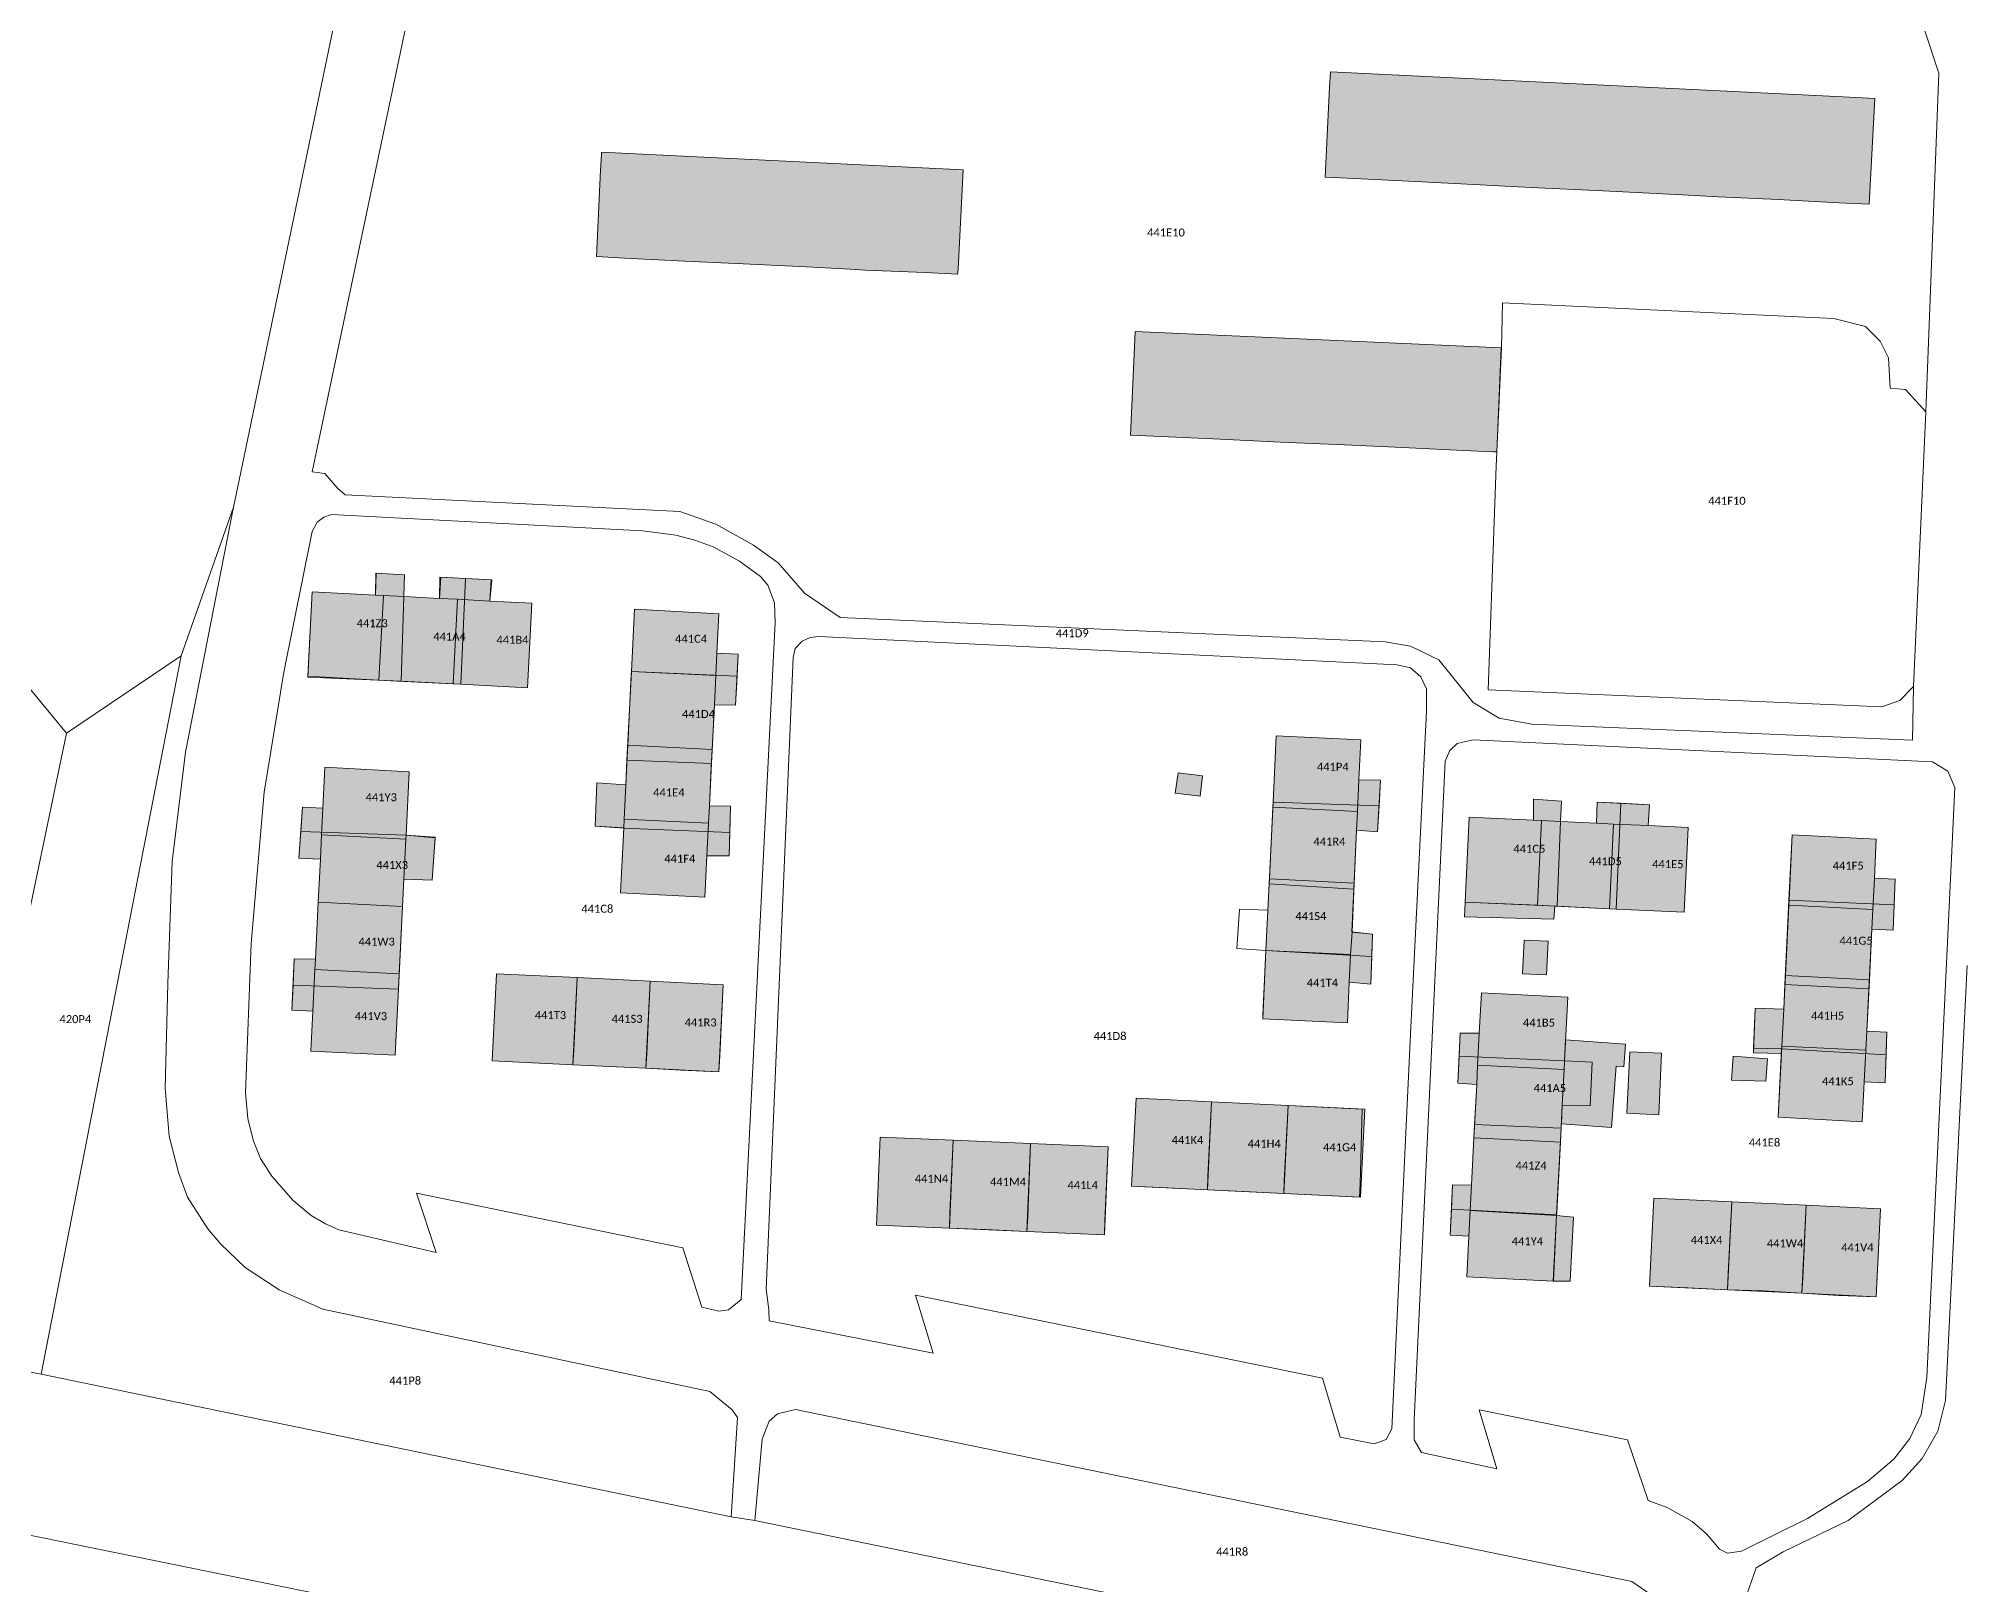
# Model space of a CAD drawing. Header units: metres. Extents: x 113120 to 240396, y 120329 to 242116.
# Drawn here: x 117462.7 to 117655, y 121543.4 to 121698.1 of the extents above; entities that cross this region are included whole.
import ezdxf

# ---------------------------------------------------------------- set-up
doc = ezdxf.new("R2010")
doc.units = ezdxf.units.M
doc.header["$LTSCALE"] = 3
for name, color, linetype, lineweight in [('Bpn_CaPa', 78, 'Continuous', 0), ('Bpn_ReBu', 4, 'Continuous', 0), ('Bpt_CaNu', 7, 'Continuous', 0), ('Hachure bâtiment', 11, 'Continuous', 0)]:
    doc.layers.add(name, color=color, linetype=linetype, lineweight=lineweight)
doc.styles.add('Legend', font='')
doc.styles.get('Legend').set_extended_font_data('Calibri')

msp = doc.modelspace()

# ---------------------------------------------------------------- hatches: boundary and pattern name
at = {"layer": 'Hachure bâtiment'}
h = msp.add_hatch(color=256, dxfattribs=at)
h.dxf.hatch_style = 1
h.paths.add_polyline_path([(117643.18, 121692.22), (117646.32, 121692.07), (117645.76, 121681.49), (117642.75, 121681.63), (117636.68, 121681.94), (117630.72, 121682.23), (117627.68, 121682.38), (117624.48, 121682.54), (117618.48, 121682.84), (117612.65, 121683.13), (117609.38, 121683.29), (117606.25, 121683.45), (117600.37, 121683.74), (117594.32, 121684.04), (117591.38, 121684.18), (117591.82, 121693.2), (117591.9, 121694.73)])
h = msp.add_hatch(color=256, dxfattribs=at)
h.dxf.hatch_style = 1
h.paths.add_polyline_path([(117555.17, 121684.93), (117554.68, 121675), (117554.62, 121674.49), (117551.4, 121674.64), (117545.42, 121674.89), (117543.87, 121675), (117539.53, 121675.21), (117533.2, 121675.51), (117527.37, 121675.79), (117521.33, 121676.08), (117518.52, 121676.27), (117518.93, 121684.88), (117519.01, 121686.47), (117519.02, 121686.68)])
h = msp.add_hatch(color=256, dxfattribs=at)
h.dxf.hatch_style = 1
h.paths.add_polyline_path([(117608.98, 121667.13), (117608.53, 121656.72), (117608.22, 121656.73), (117605.17, 121656.87), (117599.12, 121657.15), (117593.3, 121657.41), (117586.9, 121657.7), (117580.88, 121657.98), (117574.98, 121658.24), (117571.92, 121658.38), (117572.31, 121667.22), (117572.38, 121668.76)])
h = msp.add_hatch(color=256, dxfattribs=at)
h.dxf.hatch_style = 1
h.paths.add_polyline_path([(117499.32, 121644.42), (117499.27, 121642.24), (117497.22, 121642.35), (117496.42, 121642.39), (117496.5, 121644.58)])
h = msp.add_hatch(color=256, dxfattribs=at)
h.dxf.hatch_style = 1
h.paths.add_polyline_path([(117508.07, 121643.92), (117507.85, 121641.8), (117504.64, 121641.97), (117502.82, 121642.06), (117502.87, 121644.2)])
h = msp.add_hatch(color=256, dxfattribs=at)
h.dxf.hatch_style = 1
h.paths.add_polyline_path([(117496.42, 121642.39), (117497.22, 121642.35), (117496.77, 121633.9), (117489.67, 121634.27), (117490.1, 121642.72)])
h = msp.add_hatch(color=256, dxfattribs=at)
h.dxf.hatch_style = 1
h.paths.add_polyline_path([(117499.27, 121642.24), (117502.82, 121642.06), (117504.64, 121641.97), (117504.2, 121633.51), (117498.57, 121633.8), (117496.77, 121633.9), (117497.22, 121642.35)])
h = msp.add_hatch(color=256, dxfattribs=at)
h.dxf.hatch_style = 1
h.paths.add_polyline_path([(117507.85, 121641.8), (117512.07, 121641.58), (117511.62, 121633.12), (117504.97, 121633.47), (117504.2, 121633.51), (117504.64, 121641.97)])
h = msp.add_hatch(color=256, dxfattribs=at)
h.dxf.hatch_style = 1
h.paths.add_polyline_path([(117530.75, 121640.52), (117530.56, 121636.58), (117530.45, 121634.34), (117522.01, 121634.76), (117522.32, 121640.97)])
h = msp.add_hatch(color=256, dxfattribs=at)
h.dxf.hatch_style = 1
h.paths.add_polyline_path([(117532.68, 121636.47), (117532.42, 121631.4), (117530.31, 121631.43), (117530.45, 121634.34), (117530.56, 121636.58)])
h = msp.add_hatch(color=256, dxfattribs=at)
h.dxf.hatch_style = 1
h.paths.add_polyline_path([(117530.45, 121634.34), (117530.31, 121631.43), (117530.09, 121626.96), (117521.65, 121627.38), (117521.99, 121634.45), (117522.01, 121634.76)])
h = msp.add_hatch(color=256, dxfattribs=at)
h.dxf.hatch_style = 1
h.paths.add_polyline_path([(117530.09, 121626.96), (117530, 121625.2), (117529.81, 121621.32), (117529.73, 121619.58), (117521.28, 121620), (117521.45, 121623.43), (117521.56, 121625.6), (117521.65, 121627.38)])
h = msp.add_hatch(color=256, dxfattribs=at)
h.dxf.hatch_style = 1
h.paths.add_polyline_path([(117594.93, 121627.92), (117594.75, 121623.93), (117594.6, 121620.76), (117586.14, 121621.17), (117586.17, 121621.7), (117586.48, 121628.33)])
h = msp.add_hatch(color=256, dxfattribs=at)
h.dxf.hatch_style = 1
h.paths.add_polyline_path([(117499.8, 121624.73), (117499.49, 121618.38), (117499.47, 121618), (117491.03, 121618.43), (117491.17, 121621.1), (117491.37, 121625.17)])
h = msp.add_hatch(color=256, dxfattribs=at)
h.dxf.hatch_style = 1
h.paths.add_polyline_path([(117579.12, 121624.32), (117578.87, 121622.3), (117576.38, 121622.6), (117576.67, 121624.62)])
h = msp.add_hatch(color=256, dxfattribs=at)
h.dxf.hatch_style = 1
h.paths.add_polyline_path([(117521.45, 121623.43), (117521.28, 121620), (117521.24, 121619.12), (117518.4, 121619.27), (117518.57, 121623.62)])
h = msp.add_hatch(color=256, dxfattribs=at)
h.dxf.hatch_style = 1
h.paths.add_polyline_path([(117596.92, 121623.87), (117596.62, 121618.72), (117594.51, 121618.88), (117594.6, 121620.76), (117594.75, 121623.93)])
h = msp.add_hatch(color=256, dxfattribs=at)
h.dxf.hatch_style = 1
h.paths.add_polyline_path([(117491.17, 121621.1), (117491.03, 121618.43), (117490.91, 121616), (117488.77, 121616.08), (117489.12, 121621.2)])
h = msp.add_hatch(color=256, dxfattribs=at)
h.dxf.hatch_style = 1
h.paths.add_polyline_path([(117531.93, 121621.27), (117531.86, 121618.85), (117531.78, 121616.32), (117529.57, 121616.32), (117529.73, 121619.58), (117529.81, 121621.32)])
h = msp.add_hatch(color=256, dxfattribs=at)
h.dxf.hatch_style = 1
h.paths.add_polyline_path([(117594.6, 121620.76), (117594.51, 121618.88), (117594.26, 121613.6), (117585.8, 121614.02), (117586.14, 121621.17)])
h = msp.add_hatch(color=256, dxfattribs=at)
h.dxf.hatch_style = 1
h.paths.add_polyline_path([(117615.02, 121621.8), (117614.92, 121619.75), (117613, 121619.84), (117612.22, 121619.88), (117612.22, 121621.97)])
h = msp.add_hatch(color=256, dxfattribs=at)
h.dxf.hatch_style = 1
h.paths.add_polyline_path([(117623.8, 121621.42), (117623.67, 121619.34), (117620.22, 121619.5), (117618.5, 121619.58), (117618.57, 121621.7)])
h = msp.add_hatch(color=256, dxfattribs=at)
h.dxf.hatch_style = 1
h.paths.add_polyline_path([(117529.73, 121619.58), (117529.57, 121616.32), (117529.37, 121612.2), (117520.92, 121612.62), (117521.24, 121619.12), (117521.28, 121620)])
h = msp.add_hatch(color=256, dxfattribs=at)
h.dxf.hatch_style = 1
h.paths.add_polyline_path([(117612.22, 121619.88), (117613, 121619.84), (117612.6, 121611.37), (117605.38, 121611.7), (117605.78, 121620.18)])
h = msp.add_hatch(color=256, dxfattribs=at)
h.dxf.hatch_style = 1
h.paths.add_polyline_path([(117614.92, 121619.75), (117618.5, 121619.58), (117620.22, 121619.5), (117619.82, 121611.03), (117614.33, 121611.28), (117612.6, 121611.37), (117613, 121619.84)])
h = msp.add_hatch(color=256, dxfattribs=at)
h.dxf.hatch_style = 1
h.paths.add_polyline_path([(117623.67, 121619.34), (117627.67, 121619.15), (117627.27, 121610.68), (117620.47, 121611), (117619.82, 121611.03), (117620.22, 121619.5)])
h = msp.add_hatch(color=256, dxfattribs=at)
h.dxf.hatch_style = 1
h.paths.add_polyline_path([(117499.47, 121618), (117499.27, 121613.97), (117499.14, 121611.26), (117490.7, 121611.69), (117490.91, 121616), (117491.03, 121618.43)])
h = msp.add_hatch(color=256, dxfattribs=at)
h.dxf.hatch_style = 1
h.paths.add_polyline_path([(117502.38, 121618.13), (117502.08, 121613.87), (117499.27, 121613.97), (117499.47, 121618), (117499.49, 121618.38)])
h = msp.add_hatch(color=256, dxfattribs=at)
h.dxf.hatch_style = 1
h.paths.add_polyline_path([(117646.48, 121618), (117646.29, 121614.07), (117646.13, 121610.96), (117637.73, 121611.38), (117637.76, 121611.87), (117638.08, 121618.42)])
h = msp.add_hatch(color=256, dxfattribs=at)
h.dxf.hatch_style = 1
h.paths.add_polyline_path([(117594.26, 121613.6), (117594.06, 121608.7), (117593.92, 121606.44), (117585.46, 121606.86), (117585.75, 121612.88), (117585.8, 121614.02)])
h = msp.add_hatch(color=256, dxfattribs=at)
h.dxf.hatch_style = 1
h.paths.add_polyline_path([(117648.37, 121613.97), (117648.17, 121608.9), (117646.03, 121608.97), (117646.13, 121610.96), (117646.29, 121614.07)])
h = msp.add_hatch(color=256, dxfattribs=at)
h.dxf.hatch_style = 1
h.paths.add_polyline_path([(117499.14, 121611.26), (117498.8, 121604.52), (117490.37, 121604.95), (117490.42, 121605.97), (117490.7, 121611.69)])
h = msp.add_hatch(color=256, dxfattribs=at)
h.dxf.hatch_style = 1
h.paths.add_polyline_path([(117612.6, 121611.37), (117614.33, 121611.28), (117614.23, 121609.97), (117605.32, 121610.23), (117605.38, 121611.7)])
h = msp.add_hatch(color=256, dxfattribs=at)
h.dxf.hatch_style = 1
h.paths.add_polyline_path([(117646.13, 121610.96), (117646.03, 121608.97), (117645.79, 121603.92), (117637.39, 121604.34), (117637.73, 121611.38)])
h = msp.add_hatch(color=256, dxfattribs=at)
h.dxf.hatch_style = 1
h.paths.add_polyline_path([(117596.1, 121608.5), (117595.93, 121603.47), (117593.79, 121603.68), (117593.92, 121606.44), (117594.06, 121608.7)])
h = msp.add_hatch(color=256, dxfattribs=at)
h.dxf.hatch_style = 1
h.paths.add_polyline_path([(117613.68, 121607.77), (117613.5, 121604.42), (117611.1, 121604.53), (117611.28, 121607.88)])
h = msp.add_hatch(color=256, dxfattribs=at)
h.dxf.hatch_style = 1
h.paths.add_polyline_path([(117490.42, 121605.97), (117490.37, 121604.95), (117490.16, 121600.8), (117488.07, 121600.87), (117488.3, 121606.03)])
h = msp.add_hatch(color=256, dxfattribs=at)
h.dxf.hatch_style = 1
h.paths.add_polyline_path([(117593.92, 121606.44), (117593.79, 121603.68), (117593.6, 121599.62), (117585.13, 121600.02), (117585.15, 121600.4), (117585.46, 121606.86)])
h = msp.add_hatch(color=256, dxfattribs=at)
h.dxf.hatch_style = 1
h.paths.add_polyline_path([(117498.8, 121604.52), (117498.73, 121602.97), (117498.4, 121596.37), (117489.97, 121596.78), (117490.16, 121600.8), (117490.37, 121604.95)])
h = msp.add_hatch(color=256, dxfattribs=at)
h.dxf.hatch_style = 1
h.paths.add_polyline_path([(117516.59, 121604.14), (117516.17, 121595.43), (117508.1, 121595.82), (117508.53, 121604.53)])
h = msp.add_hatch(color=256, dxfattribs=at)
h.dxf.hatch_style = 1
h.paths.add_polyline_path([(117523.89, 121603.79), (117523.47, 121595.07), (117516.17, 121595.43), (117516.59, 121604.14)])
h = msp.add_hatch(color=256, dxfattribs=at)
h.dxf.hatch_style = 1
h.paths.add_polyline_path([(117531.18, 121603.43), (117530.77, 121594.72), (117523.47, 121595.07), (117523.89, 121603.79)])
h = msp.add_hatch(color=256, dxfattribs=at)
h.dxf.hatch_style = 1
h.paths.add_polyline_path([(117645.79, 121603.92), (117645.53, 121598.8), (117645.44, 121596.88), (117637.04, 121597.3), (117637.22, 121600.97), (117637.32, 121603.13), (117637.39, 121604.34)])
h = msp.add_hatch(color=256, dxfattribs=at)
h.dxf.hatch_style = 1
h.paths.add_polyline_path([(117615.63, 121602.2), (117615.31, 121595.83), (117615.26, 121594.94), (117606.62, 121595.38), (117606.79, 121598.57), (117607, 121602.63)])
h = msp.add_hatch(color=256, dxfattribs=at)
h.dxf.hatch_style = 1
h.paths.add_polyline_path([(117637.22, 121600.97), (117637.04, 121597.3), (117637, 121596.55), (117634.2, 121596.63), (117634.37, 121601.08)])
h = msp.add_hatch(color=256, dxfattribs=at)
h.dxf.hatch_style = 1
h.paths.add_polyline_path([(117606.79, 121598.57), (117606.62, 121595.38), (117606.53, 121593.45), (117604.63, 121593.58), (117604.87, 121598.6)])
h = msp.add_hatch(color=256, dxfattribs=at)
h.dxf.hatch_style = 1
h.paths.add_polyline_path([(117615.31, 121595.83), (117615.41, 121597.92), (117621.39, 121597.48), (117621.23, 121595.21), (117620.46, 121595.27), (117620.02, 121589.16), (117614.99, 121589.52), (117615.08, 121591.4), (117617.88, 121591.32), (117618.08, 121595.67)])
h = msp.add_hatch(color=256, dxfattribs=at)
h.dxf.hatch_style = 1
h.paths.add_polyline_path([(117647.53, 121598.67), (117647.37, 121593.63), (117645.28, 121593.73), (117645.44, 121596.88), (117645.53, 121598.8)])
h = msp.add_hatch(color=256, dxfattribs=at)
h.dxf.hatch_style = 1
h.paths.add_polyline_path([(117618.08, 121595.67), (117617.88, 121591.32), (117615.08, 121591.4), (117615.26, 121594.94), (117615.31, 121595.83)], flags=17)
h = msp.add_hatch(color=256, dxfattribs=at)
h.dxf.hatch_style = 1
h.paths.add_polyline_path([(117621.54, 121590.57), (117621.83, 121596.73), (117625.02, 121596.58), (117624.73, 121590.42)])
h = msp.add_hatch(color=256, dxfattribs=at)
h.dxf.hatch_style = 1
h.paths.add_polyline_path([(117635.6, 121596.03), (117635.42, 121593.78), (117632, 121593.9), (117632.17, 121596.27)])
h = msp.add_hatch(color=256, dxfattribs=at)
h.dxf.hatch_style = 1
h.paths.add_polyline_path([(117645.44, 121596.88), (117645.28, 121593.73), (117645.08, 121589.73), (117636.68, 121590.17), (117637, 121596.55), (117637.04, 121597.3)])
h = msp.add_hatch(color=256, dxfattribs=at)
h.dxf.hatch_style = 1
h.paths.add_polyline_path([(117615.26, 121594.94), (117615.08, 121591.4), (117614.89, 121587.69), (117606.25, 121588.12), (117606.53, 121593.45), (117606.62, 121595.38)])
h = msp.add_hatch(color=256, dxfattribs=at)
h.dxf.hatch_style = 1
h.paths.add_polyline_path([(117580.01, 121591.72), (117579.6, 121582.92), (117572.03, 121583.28), (117572.47, 121592.08)])
h = msp.add_hatch(color=256, dxfattribs=at)
h.dxf.hatch_style = 1
h.paths.add_polyline_path([(117587.67, 121591.34), (117587.26, 121582.55), (117579.6, 121582.92), (117580.01, 121591.72)])
h = msp.add_hatch(color=256, dxfattribs=at)
h.dxf.hatch_style = 1
h.paths.add_polyline_path([(117595.33, 121590.97), (117594.92, 121582.18), (117587.26, 121582.55), (117587.67, 121591.34)])
h = msp.add_hatch(color=256, dxfattribs=at)
h.dxf.hatch_style = 1
h.paths.add_polyline_path([(117554.18, 121587.89), (117553.81, 121579.09), (117546.53, 121579.4), (117546.9, 121588.2)])
h = msp.add_hatch(color=256, dxfattribs=at)
h.dxf.hatch_style = 1
h.paths.add_polyline_path([(117614.89, 121587.69), (117614.53, 121580.65), (117614.52, 121580.36), (117605.88, 121580.86), (117606.01, 121583.4), (117606.25, 121588.12)])
h = msp.add_hatch(color=256, dxfattribs=at)
h.dxf.hatch_style = 1
h.paths.add_polyline_path([(117561.92, 121587.55), (117561.55, 121578.76), (117553.81, 121579.09), (117554.18, 121587.89)])
h = msp.add_hatch(color=256, dxfattribs=at)
h.dxf.hatch_style = 1
h.paths.add_polyline_path([(117569.67, 121587.22), (117569.3, 121578.43), (117561.55, 121578.76), (117561.92, 121587.55)])
h = msp.add_hatch(color=256, dxfattribs=at)
h.dxf.hatch_style = 1
h.paths.add_polyline_path([(117606.01, 121583.4), (117605.88, 121580.86), (117605.74, 121578.3), (117603.88, 121578.4), (117604.12, 121583.43)])
h = msp.add_hatch(color=256, dxfattribs=at)
h.dxf.hatch_style = 1
h.paths.add_polyline_path([(117614.52, 121580.36), (117614.18, 121573.8), (117605.53, 121574.23), (117605.74, 121578.3), (117605.88, 121580.86)])
h = msp.add_hatch(color=256, dxfattribs=at)
h.dxf.hatch_style = 1
h.paths.add_polyline_path([(117632.04, 121581.72), (117631.6, 121572.93), (117623.82, 121573.3), (117624.23, 121582.08)])
h = msp.add_hatch(color=256, dxfattribs=at)
h.dxf.hatch_style = 1
h.paths.add_polyline_path([(117639.47, 121581.37), (117639.04, 121572.57), (117631.6, 121572.93), (117632.04, 121581.72)])
h = msp.add_hatch(color=256, dxfattribs=at)
h.dxf.hatch_style = 1
h.paths.add_polyline_path([(117646.9, 121581.02), (117646.47, 121572.22), (117639.04, 121572.57), (117639.47, 121581.37)])
h = msp.add_hatch(color=256, dxfattribs=at)
h.dxf.hatch_style = 1
h.paths.add_polyline_path([(117616.22, 121580.18), (117615.88, 121573.78), (117614.18, 121573.8), (117614.52, 121580.36)])

# ---------------------------------------------------------------- linework, layer by layer
at = {"layer": 'Bpn_CaPa'}
for points in [[(117387.8, 121663.83), (117360.17, 121641.87), (117354.57, 121648.4), (117331.76, 121676.27), (117382.91, 121724.15), (117480.73, 121809.74), (117520.23, 121775.43), (117539.16, 121792.45), (117542.74, 121789.93), (117588.35, 121760.64), (117580.46, 121747.04), (117602.53, 121743.44), (117644.38, 121721.25), (117623.22, 121725.8), (117502.5, 121747.4), (117494.95, 121712.38), (117482.81, 121653.9), (117482.24, 121651.2), (117476.98, 121636.31), (117465.52, 121628.58), (117458.18, 121637.49), (117454.1, 121642.13), (117416.86, 121686.66), (117387.8, 121663.83)], [(117651.43, 121660.72), (117650.19, 121633.25), (117648.83, 121631.84), (117647.05, 121631.22), (117607.69, 121632.93), (117608.48, 121655.29), (117608.53, 121656.72), (117609, 121667.13), (117609.11, 121671.61), (117642.22, 121670.04), (117645.4, 121669.24), (117646.88, 121667.8), (117647.71, 121666.13), (117647.86, 121663.08), (117649.41, 121662.95), (117651.43, 121660.72)], [(117476.98, 121636.31), (117482.24, 121651.2), (117477.44, 121626.67), (117476.09, 121615.74), (117475.65, 121603.55), (117475.4, 121593.08), (117475.78, 121588.27), (117476.73, 121584.66), (117477.63, 121582.17), (117479.67, 121579.01), (117480.96, 121577.47), (117483.39, 121575.14), (117486.8, 121572.93), (117491.17, 121570.99), (117529.84, 121562.74), (117532.08, 121560.92), (117532.62, 121560.14), (117531.99, 121550.22), (117463.01, 121564.5), (117476.98, 121636.31)], [(117533, 121571.94), (117531.73, 121570.91), (117530.75, 121570.79), (117529.07, 121571.19), (117527.14, 121577.13), (117500.51, 121582.57), (117502.48, 121576.64), (117492.75, 121578.93), (117491.44, 121579.52), (117490.01, 121580.36), (117488.19, 121581.85), (117486.06, 121584.29), (117484.92, 121586.06), (117484.19, 121587.9), (117483.66, 121590.04), (117483.43, 121592.63), (117484, 121607.56), (117485.28, 121622.7), (117487.25, 121634.7), (117490.11, 121648.74), (117490.6, 121649.69), (117491.25, 121650.2), (117492.02, 121650.45), (117523.12, 121648.82), (117526.44, 121648.37), (117528.34, 121647.9), (117530.18, 121647.21), (117532.82, 121645.8), (117534.92, 121644.25), (117535.64, 121643.4), (117536.32, 121641.61), (117536.37, 121639.65), (117533, 121571.94)], [(117533, 121571.94), (117536.37, 121639.65), (117536.32, 121641.61), (117535.64, 121643.4), (117534.92, 121644.25), (117532.82, 121645.8), (117530.18, 121647.21), (117528.34, 121647.9), (117526.44, 121648.37), (117523.12, 121648.82), (117492.02, 121650.45), (117491.25, 121650.2), (117490.6, 121649.69), (117490.11, 121648.74), (117487.25, 121634.7), (117485.28, 121622.7), (117484, 121607.56), (117483.43, 121592.63), (117483.66, 121590.04), (117484.19, 121587.9), (117484.92, 121586.06), (117486.06, 121584.29), (117488.19, 121581.85), (117490.01, 121580.36), (117491.44, 121579.52), (117492.75, 121578.93), (117502.48, 121576.64), (117500.51, 121582.57), (117527.14, 121577.13), (117529.07, 121571.19), (117530.75, 121570.79), (117531.73, 121570.91), (117533, 121571.94)], [(117498.98, 121633.78), (117504.97, 121633.47), (117511.62, 121633.12), (117512.07, 121641.58), (117507.85, 121641.8), (117507.98, 121643.92), (117505.42, 121644.06), (117502.95, 121644.2), (117502.82, 121642.06), (117499.27, 121642.24), (117499.32, 121644.42), (117496.47, 121644.57), (117496.42, 121642.39), (117490.1, 121642.72), (117489.65, 121634.2), (117498.98, 121633.78)], [(117498.98, 121633.78), (117489.65, 121634.2), (117490.1, 121642.72), (117496.42, 121642.39), (117496.47, 121644.57), (117499.32, 121644.42), (117499.27, 121642.24), (117498.98, 121633.78)], [(117498.98, 121633.78), (117499.27, 121642.24), (117502.82, 121642.06), (117502.95, 121644.2), (117505.42, 121644.06), (117504.97, 121633.47), (117498.98, 121633.78)], [(117504.97, 121633.47), (117505.42, 121644.06), (117507.98, 121643.92), (117507.85, 121641.8), (117512.07, 121641.58), (117511.62, 121633.12), (117504.97, 121633.47)], [(117531.85, 121618.64), (117531.93, 121621.27), (117529.81, 121621.32), (117530.02, 121625.55), (117530.31, 121631.43), (117532.42, 121631.4), (117532.57, 121634.28), (117532.68, 121636.47), (117530.56, 121636.58), (117530.75, 121640.52), (117522.32, 121640.97), (117522.01, 121634.76), (117521.57, 121625.89), (117521.45, 121623.43), (117518.57, 121623.62), (117518.4, 121619.3), (117521.24, 121619.09), (117520.92, 121612.62), (117529.37, 121612.2), (117529.57, 121616.32), (117531.78, 121616.32), (117531.85, 121618.64)], [(117532.57, 121634.28), (117522.01, 121634.76), (117522.32, 121640.97), (117530.75, 121640.52), (117530.56, 121636.58), (117532.68, 121636.47), (117532.57, 121634.28)], [(117601.52, 121630.8), (117599.91, 121598.5), (117598.04, 121559.02), (117597.46, 121557.94), (117596.29, 121557.53), (117592.87, 121558.2), (117591.11, 121564.1), (117550.42, 121572.38), (117552.19, 121566.58), (117535.8, 121569.81), (117535.76, 121570.91), (117535.48, 121573), (117538.2, 121636.15), (117538.38, 121637.04), (117539.07, 121637.78), (117539.88, 121638.15), (117540.74, 121638.24), (117598.56, 121635.41), (117599.9, 121635.12), (117600.94, 121634.21), (117601.51, 121633.03), (117601.52, 121630.8)], [(117601.52, 121630.8), (117601.51, 121633.03), (117600.94, 121634.21), (117599.9, 121635.12), (117598.56, 121635.41), (117540.74, 121638.24), (117539.88, 121638.15), (117539.07, 121637.78), (117538.38, 121637.04), (117538.2, 121636.15), (117535.48, 121573), (117535.76, 121570.91), (117535.8, 121569.81), (117552.19, 121566.58), (117550.42, 121572.38), (117591.11, 121564.1), (117592.87, 121558.2), (117596.29, 121557.53), (117597.46, 121557.94), (117598.04, 121559.02), (117599.91, 121598.5), (117601.52, 121630.8)], [(117452.68, 121566.53), (117443.61, 121568.31), (117444.4, 121571.92), (117446.6, 121581.38), (117447.36, 121585.07), (117447.67, 121586.59), (117448.56, 121591.02), (117458.18, 121637.49), (117465.52, 121628.58), (117456.42, 121585.02), (117455.44, 121579.64), (117453.4, 121570.03), (117452.68, 121566.53)], [(117452.68, 121566.53), (117453.4, 121570.03), (117455.44, 121579.64), (117456.42, 121585.02), (117465.52, 121628.58), (117476.98, 121636.31), (117463.01, 121564.5), (117452.68, 121566.53)], [(117521.57, 121625.89), (117522.01, 121634.76), (117532.57, 121634.28), (117532.42, 121631.4), (117530.31, 121631.43), (117530.02, 121625.55), (117521.57, 121625.89)], [(117594.23, 121613), (117594.51, 121618.88), (117596.62, 121618.72), (117596.77, 121621.31), (117596.92, 121623.87), (117594.75, 121623.93), (117594.93, 121627.92), (117586.48, 121628.33), (117586.17, 121621.7), (117585.78, 121613.51), (117585.65, 121610.89), (117582.8, 121610.98), (117582.53, 121607.05), (117585.46, 121606.85), (117585.13, 121600.02), (117593.6, 121599.62), (117593.79, 121603.68), (117595.93, 121603.47), (117596.03, 121606.26), (117596.1, 121608.5), (117594.03, 121608.71), (117594.23, 121613)], [(117586.17, 121621.7), (117586.48, 121628.33), (117594.93, 121627.92), (117594.75, 121623.93), (117596.92, 121623.87), (117596.77, 121621.31), (117586.17, 121621.7)], [(117654.33, 121623.14), (117653.62, 121624.78), (117652.1, 121625.73), (117606.16, 121627.91), (117604.58, 121627.55), (117603.83, 121626.85), (117603.37, 121625.77), (117600.27, 121559.93), (117600.28, 121557.91), (117601.02, 121556.64), (117608.55, 121555.02), (117606.76, 121560.92), (117621.59, 121557.91), (117623.66, 121551.84), (117625.63, 121551.11), (117628.08, 121549.74), (117629.49, 121548.51), (117630.79, 121546.97), (117631.6, 121546.6), (117632.99, 121546.8), (117639.59, 121550.06), (117645.61, 121553.75), (117648.22, 121555.99), (117649.83, 121558.04), (117650.98, 121560.45), (117651.52, 121564.14), (117654.33, 121623.14)], [(117654.33, 121623.14), (117651.52, 121564.14), (117650.98, 121560.45), (117649.83, 121558.04), (117648.22, 121555.99), (117645.61, 121553.75), (117639.59, 121550.06), (117632.99, 121546.8), (117631.6, 121546.6), (117630.79, 121546.97), (117629.49, 121548.51), (117628.08, 121549.74), (117625.63, 121551.11), (117623.66, 121551.84), (117621.59, 121557.91), (117606.76, 121560.92), (117608.55, 121555.02), (117601.02, 121556.64), (117600.28, 121557.91), (117600.27, 121559.93), (117603.37, 121625.77), (117603.83, 121626.85), (117604.58, 121627.55), (117606.16, 121627.91), (117652.1, 121625.73), (117653.62, 121624.78), (117654.33, 121623.14)], [(117490.7, 121611.69), (117490.42, 121605.97), (117488.3, 121606.03), (117488.18, 121603.4), (117488.07, 121600.87), (117490.16, 121600.8), (117489.97, 121596.78), (117498.4, 121596.37), (117498.73, 121602.97), (117499.13, 121611.26), (117499.27, 121613.97), (117502.08, 121613.87), (117502.38, 121618.2), (117499.49, 121618.38), (117499.8, 121624.73), (117491.37, 121625.17), (117491.17, 121621.1), (117489.12, 121621.2), (117488.95, 121618.74), (117488.77, 121616.08), (117490.91, 121616), (117490.7, 121611.69)], [(117499.49, 121618.38), (117488.95, 121618.74), (117489.12, 121621.2), (117491.17, 121621.1), (117491.37, 121625.17), (117499.8, 121624.73), (117499.49, 121618.38)], [(117531.85, 121618.64), (117521.24, 121619.09), (117518.4, 121619.3), (117518.57, 121623.62), (117521.45, 121623.43), (117521.57, 121625.89), (117530.02, 121625.55), (117529.81, 121621.32), (117531.93, 121621.27), (117531.85, 121618.64)], [(117594.23, 121613), (117585.78, 121613.51), (117586.17, 121621.7), (117596.77, 121621.31), (117596.62, 121618.72), (117594.51, 121618.88), (117594.23, 121613)], [(117614.92, 121619.75), (117614.57, 121611.27), (117605.38, 121611.7), (117605.78, 121620.18), (117612.22, 121619.88), (117612.22, 121621.97), (117615.02, 121621.8), (117614.92, 121619.75)], [(117614.92, 121619.75), (117615.02, 121621.8), (117612.22, 121621.97), (117612.22, 121619.88), (117605.78, 121620.18), (117605.38, 121611.7), (117614.57, 121611.27), (117620.47, 121611), (117627.27, 121610.68), (117627.67, 121619.15), (117623.67, 121619.34), (117623.8, 121621.42), (117620.93, 121621.57), (117618.57, 121621.7), (117618.5, 121619.58), (117614.92, 121619.75)], [(117614.92, 121619.75), (117618.5, 121619.58), (117618.57, 121621.7), (117620.93, 121621.57), (117620.47, 121611), (117614.57, 121611.27), (117614.92, 121619.75)], [(117620.47, 121611), (117620.93, 121621.57), (117623.8, 121621.42), (117623.67, 121619.34), (117627.67, 121619.15), (117627.27, 121610.68), (117620.47, 121611)], [(117531.85, 121618.64), (117531.78, 121616.32), (117529.57, 121616.32), (117529.37, 121612.2), (117520.92, 121612.62), (117521.24, 121619.09), (117531.85, 121618.64)], [(117490.7, 121611.69), (117490.91, 121616), (117488.77, 121616.08), (117488.95, 121618.74), (117499.49, 121618.38), (117502.38, 121618.2), (117502.08, 121613.87), (117499.27, 121613.97), (117499.13, 121611.26), (117490.7, 121611.69)], [(117648.27, 121611.43), (117648.37, 121613.97), (117646.29, 121614.07), (117646.48, 121618), (117638.08, 121618.42), (117637.75, 121611.87), (117637.34, 121603.44), (117637.22, 121600.97), (117634.37, 121601.08), (117634.22, 121597.09), (117637, 121597.01), (117636.68, 121590.17), (117645.08, 121589.73), (117645.28, 121593.73), (117647.37, 121593.63), (117647.46, 121596.41), (117647.53, 121598.67), (117645.53, 121598.8), (117645.75, 121603.03), (117646.04, 121608.97), (117648.17, 121608.9), (117648.27, 121611.43)], [(117648.27, 121611.43), (117637.75, 121611.87), (117638.08, 121618.42), (117646.48, 121618), (117646.29, 121614.07), (117648.37, 121613.97), (117648.27, 121611.43)], [(117594.23, 121613), (117594.03, 121608.71), (117596.1, 121608.5), (117596.03, 121606.26), (117585.46, 121606.85), (117582.53, 121607.05), (117582.8, 121610.98), (117585.65, 121610.89), (117585.78, 121613.51), (117594.23, 121613)], [(117490.7, 121611.69), (117499.13, 121611.26), (117498.73, 121602.97), (117488.18, 121603.4), (117488.3, 121606.03), (117490.42, 121605.97), (117490.7, 121611.69)], [(117648.27, 121611.43), (117648.17, 121608.9), (117646.04, 121608.97), (117645.75, 121603.03), (117637.34, 121603.44), (117637.75, 121611.87), (117648.27, 121611.43)], [(117585.46, 121606.85), (117596.03, 121606.26), (117595.93, 121603.47), (117593.79, 121603.68), (117593.6, 121599.62), (117585.13, 121600.02), (117585.46, 121606.85)], [(117516.17, 121595.43), (117519.81, 121595.25), (117523.47, 121595.07), (117526.92, 121594.9), (117530.77, 121594.72), (117530.84, 121596.31), (117531.18, 121603.43), (117523.89, 121603.79), (117516.59, 121604.14), (117508.53, 121604.53), (117508.1, 121595.82), (117512.82, 121595.59), (117516.17, 121595.43)], [(117516.17, 121595.43), (117512.82, 121595.59), (117508.1, 121595.82), (117508.53, 121604.53), (117516.59, 121604.14), (117516.24, 121596.89), (117516.17, 121595.43)], [(117516.17, 121595.43), (117516.24, 121596.89), (117516.59, 121604.14), (117523.89, 121603.79), (117523.54, 121596.53), (117523.47, 121595.07), (117519.81, 121595.25), (117516.17, 121595.43)], [(117523.89, 121603.79), (117531.18, 121603.43), (117530.84, 121596.31), (117530.77, 121594.72), (117526.92, 121594.9), (117523.47, 121595.07), (117523.54, 121596.53), (117523.89, 121603.79)], [(117647.46, 121596.41), (117637, 121597.01), (117634.22, 121597.09), (117634.37, 121601.08), (117637.22, 121600.97), (117637.34, 121603.44), (117645.75, 121603.03), (117645.53, 121598.8), (117647.53, 121598.67), (117647.46, 121596.41)], [(117488.18, 121603.4), (117498.73, 121602.97), (117498.4, 121596.37), (117489.97, 121596.78), (117490.16, 121600.8), (117488.07, 121600.87), (117488.18, 121603.4)], [(117614.96, 121589.08), (117615.08, 121591.4), (117617.88, 121591.32), (117618.08, 121595.67), (117615.31, 121595.83), (117615.63, 121602.2), (117607, 121602.63), (117606.79, 121598.57), (117604.87, 121598.6), (117604.76, 121596.28), (117604.63, 121593.58), (117606.53, 121593.45), (117606.32, 121589.46), (117606.01, 121583.4), (117604.12, 121583.43), (117604, 121580.97), (117603.88, 121578.4), (117605.74, 121578.3), (117605.53, 121574.23), (117614.22, 121573.78), (117614.5, 121580.43), (117614.96, 121589.08)], [(117604.76, 121596.28), (117604.87, 121598.6), (117606.79, 121598.57), (117607, 121602.63), (117615.63, 121602.2), (117615.31, 121595.83), (117604.76, 121596.28)], [(117614.96, 121589.08), (117606.32, 121589.46), (117606.53, 121593.45), (117604.63, 121593.58), (117604.76, 121596.28), (117615.31, 121595.83), (117618.08, 121595.67), (117617.88, 121591.32), (117615.08, 121591.4), (117614.96, 121589.08)], [(117647.46, 121596.41), (117647.37, 121593.63), (117645.28, 121593.73), (117645.08, 121589.73), (117636.68, 121590.17), (117637, 121597.01), (117647.46, 121596.41)], [(117580.01, 121591.71), (117572.47, 121592.08), (117572.03, 121583.28), (117575.61, 121583.11), (117579.6, 121582.92), (117583.22, 121582.75), (117587.26, 121582.55), (117590.7, 121582.39), (117594.8, 121582.18), (117594.89, 121583.52), (117595.08, 121590.98), (117587.67, 121591.34), (117580.01, 121591.71)], [(117580.01, 121591.71), (117579.64, 121584.25), (117579.6, 121582.92), (117575.61, 121583.11), (117572.03, 121583.28), (117572.47, 121592.08), (117580.01, 121591.71)], [(117580.01, 121591.71), (117587.67, 121591.34), (117587.27, 121583.82), (117587.26, 121582.55), (117583.22, 121582.75), (117579.6, 121582.92), (117579.64, 121584.25), (117580.01, 121591.71)], [(117587.26, 121582.55), (117587.27, 121583.82), (117587.67, 121591.34), (117595.08, 121590.98), (117594.89, 121583.52), (117594.8, 121582.18), (117590.7, 121582.39), (117587.26, 121582.55)], [(117561.55, 121578.76), (117565.39, 121578.6), (117569.3, 121578.43), (117569.36, 121579.87), (117569.67, 121587.22), (117561.92, 121587.55), (117554.18, 121587.89), (117546.9, 121588.2), (117546.53, 121579.4), (117549.79, 121579.26), (117553.81, 121579.09), (117557.4, 121578.94), (117561.55, 121578.76)], [(117553.81, 121579.09), (117549.79, 121579.26), (117546.53, 121579.4), (117546.9, 121588.2), (117554.18, 121587.89), (117553.84, 121580.61), (117553.81, 121579.09)], [(117614.96, 121589.08), (117614.5, 121580.43), (117604, 121580.97), (117604.12, 121583.43), (117606.01, 121583.4), (117606.32, 121589.46), (117614.96, 121589.08)], [(117561.55, 121578.76), (117557.4, 121578.94), (117553.81, 121579.09), (117553.84, 121580.61), (117554.18, 121587.89), (117561.92, 121587.55), (117561.65, 121580.24), (117561.55, 121578.76)], [(117561.55, 121578.76), (117561.65, 121580.24), (117561.92, 121587.55), (117569.67, 121587.22), (117569.36, 121579.87), (117569.3, 121578.43), (117565.39, 121578.6), (117561.55, 121578.76)], [(117614.5, 121580.43), (117614.22, 121573.78), (117605.53, 121574.23), (117605.74, 121578.3), (117603.88, 121578.4), (117604, 121580.97), (117614.5, 121580.43)], [(117639.04, 121572.57), (117642.69, 121572.34), (117646.47, 121572.22), (117646.54, 121573.63), (117646.9, 121581.02), (117639.47, 121581.37), (117632.04, 121581.72), (117624.23, 121582.08), (117623.82, 121573.3), (117627.65, 121573.12), (117631.6, 121572.93), (117635.22, 121572.82), (117639.04, 121572.57)], [(117631.6, 121572.93), (117627.65, 121573.12), (117623.82, 121573.3), (117624.23, 121582.08), (117632.04, 121581.72), (117631.68, 121574.56), (117631.6, 121572.93)], [(117639.04, 121572.57), (117635.22, 121572.82), (117631.6, 121572.93), (117631.68, 121574.56), (117632.04, 121581.72), (117639.47, 121581.37), (117639.12, 121574.1), (117639.04, 121572.57)], [(117639.04, 121572.57), (117639.12, 121574.1), (117639.47, 121581.37), (117646.9, 121581.02), (117646.54, 121573.63), (117646.47, 121572.22), (117642.69, 121572.34), (117639.04, 121572.57)], [(117534.35, 121549.84), (117535.09, 121557.99), (117535.8, 121559.78), (117536.61, 121560.53), (117538.41, 121560.95), (117622.03, 121543.75), (117623.55, 121542.72), (117625.04, 121540.72), (117625.67, 121538.66), (117625.6, 121536.6), (117625.16, 121535.14), (117622.77, 121531.7), (117534.35, 121549.84)], [(117433.73, 121540.57), (117430.7, 121543.18), (117433.4, 121546.88), (117440.71, 121552.7), (117537, 121533.08), (117536.37, 121529.18), (117533.67, 121515.08), (117525.55, 121476.15), (117433.73, 121540.57)]]:
    msp.add_lwpolyline(points, close=True, dxfattribs=at)
for points in [[(117502.69, 121714.67), (117490.11, 121654.72), (117491.36, 121654.55), (117492.65, 121653.06), (117493.4, 121652.41), (117526.87, 121650.75), (117530.47, 121649.49), (117534.22, 121647.4), (117536.7, 121645.61), (117539.31, 121642.58), (117542.89, 121640.14), (117597.39, 121637.71), (117599.91, 121637.27), (117602.75, 121635.91), (117606.17, 121631.64), (117608.77, 121630.07), (117612.05, 121629.49), (117650.09, 121627.89), (117650.19, 121633.25), (117651.43, 121660.72), (117651.43, 121660.72), (117652.74, 121694.58), (117651.33, 121698.82)], [(117651.33, 121698.82), (117652.74, 121694.58), (117651.43, 121660.72), (117651.43, 121660.72), (117649.41, 121662.95), (117647.86, 121663.08), (117647.71, 121666.13), (117646.88, 121667.8), (117645.4, 121669.24), (117642.22, 121670.04), (117609.11, 121671.61), (117609, 121667.13), (117608.53, 121656.72), (117608.48, 121655.29), (117607.69, 121632.93), (117647.05, 121631.22), (117648.83, 121631.84), (117650.19, 121633.25), (117650.09, 121627.89), (117612.05, 121629.49), (117608.77, 121630.07), (117606.17, 121631.64), (117602.75, 121635.91), (117599.91, 121637.27), (117597.39, 121637.71), (117542.89, 121640.14), (117539.31, 121642.58), (117536.7, 121645.61), (117534.22, 121647.4), (117530.47, 121649.49), (117526.87, 121650.75), (117493.4, 121652.41), (117492.65, 121653.06), (117491.36, 121654.55), (117490.11, 121654.72), (117502.69, 121714.67)], [(117623.55, 121542.72), (117622.03, 121543.75), (117538.41, 121560.95), (117536.61, 121560.53), (117535.8, 121559.78), (117535.09, 121557.99), (117534.35, 121549.84), (117534.35, 121549.84), (117531.99, 121550.22), (117532.62, 121560.14), (117532.08, 121560.92), (117529.84, 121562.74), (117491.17, 121570.99), (117486.8, 121572.93), (117483.39, 121575.14), (117480.96, 121577.47), (117479.67, 121579.01), (117477.63, 121582.17), (117476.73, 121584.66), (117475.78, 121588.27), (117475.4, 121593.08), (117475.65, 121603.55), (117476.09, 121615.74), (117477.44, 121626.67), (117482.24, 121651.2), (117482.81, 121653.9), (117494.95, 121712.38)], [(117655.58, 121605.34), (117653.39, 121561.86), (117652.62, 121558.8), (117651.07, 121556.06), (117649.06, 121553.86), (117643.66, 121549.85), (117637.16, 121546.73), (117634.47, 121545.11), (117633.3, 121541.78)], [(117719.72, 121511.6), (117633.98, 121529.38), (117633.39, 121532.1), (117633.79, 121539.45), (117633.3, 121541.78), (117634.47, 121545.11), (117637.16, 121546.73), (117643.66, 121549.85), (117649.06, 121553.86), (117651.07, 121556.06), (117652.62, 121558.8), (117653.39, 121561.86), (117655.58, 121605.34)]]:
    msp.add_lwpolyline(points, dxfattribs=at)
at = {"layer": 'Bpn_ReBu'}
for points in [[(117643.18, 121692.22), (117646.32, 121692.07), (117645.76, 121681.49), (117642.75, 121681.63), (117636.68, 121681.94), (117630.72, 121682.23), (117627.68, 121682.38), (117624.48, 121682.54), (117618.48, 121682.84), (117612.65, 121683.13), (117609.38, 121683.29), (117606.25, 121683.45), (117600.37, 121683.74), (117594.32, 121684.04), (117591.38, 121684.18), (117591.82, 121693.2), (117591.9, 121694.73), (117643.18, 121692.22)], [(117555.17, 121684.93), (117554.68, 121675), (117554.62, 121674.49), (117551.4, 121674.64), (117545.42, 121674.89), (117543.87, 121675), (117539.53, 121675.21), (117533.2, 121675.51), (117527.37, 121675.79), (117521.33, 121676.08), (117518.52, 121676.27), (117518.93, 121684.88), (117519.01, 121686.47), (117519.02, 121686.68), (117555.17, 121684.93)], [(117608.98, 121667.13), (117608.53, 121656.72), (117608.22, 121656.73), (117605.17, 121656.87), (117599.12, 121657.15), (117593.3, 121657.41), (117586.9, 121657.7), (117580.88, 121657.98), (117574.98, 121658.24), (117571.92, 121658.38), (117572.31, 121667.22), (117572.38, 121668.76), (117608.98, 121667.13)], [(117499.32, 121644.42), (117499.27, 121642.24), (117497.22, 121642.35), (117496.42, 121642.39), (117496.5, 121644.58), (117499.32, 121644.42)], [(117508.07, 121643.92), (117507.85, 121641.8), (117504.64, 121641.97), (117502.82, 121642.06), (117502.87, 121644.2), (117508.07, 121643.92)], [(117496.42, 121642.39), (117497.22, 121642.35), (117496.77, 121633.9), (117489.67, 121634.27), (117490.1, 121642.72), (117496.42, 121642.39)], [(117499.27, 121642.24), (117502.82, 121642.06), (117504.64, 121641.97), (117504.2, 121633.51), (117498.57, 121633.8), (117496.77, 121633.9), (117497.22, 121642.35), (117499.27, 121642.24)], [(117507.85, 121641.8), (117512.07, 121641.58), (117511.62, 121633.12), (117504.97, 121633.47), (117504.2, 121633.51), (117504.64, 121641.97), (117507.85, 121641.8)], [(117530.75, 121640.52), (117530.56, 121636.58), (117530.45, 121634.34), (117522.01, 121634.76), (117522.32, 121640.97), (117530.75, 121640.52)], [(117532.68, 121636.47), (117532.42, 121631.4), (117530.31, 121631.43), (117530.45, 121634.34), (117530.56, 121636.58), (117532.68, 121636.47)], [(117530.45, 121634.34), (117530.31, 121631.43), (117530.09, 121626.96), (117521.65, 121627.38), (117521.99, 121634.45), (117522.01, 121634.76), (117530.45, 121634.34)], [(117530.09, 121626.96), (117530, 121625.2), (117529.81, 121621.32), (117529.73, 121619.58), (117521.28, 121620), (117521.45, 121623.43), (117521.56, 121625.6), (117521.65, 121627.38), (117530.09, 121626.96)], [(117594.93, 121627.92), (117594.75, 121623.93), (117594.6, 121620.76), (117586.14, 121621.17), (117586.17, 121621.7), (117586.48, 121628.33), (117594.93, 121627.92)], [(117499.8, 121624.73), (117499.49, 121618.38), (117499.47, 121618), (117491.03, 121618.43), (117491.17, 121621.1), (117491.37, 121625.17), (117499.8, 121624.73)], [(117579.12, 121624.32), (117578.87, 121622.3), (117576.38, 121622.6), (117576.67, 121624.62), (117579.12, 121624.32)], [(117521.45, 121623.43), (117521.28, 121620), (117521.24, 121619.12), (117518.4, 121619.27), (117518.57, 121623.62), (117521.45, 121623.43)], [(117596.92, 121623.87), (117596.62, 121618.72), (117594.51, 121618.88), (117594.6, 121620.76), (117594.75, 121623.93), (117596.92, 121623.87)], [(117491.17, 121621.1), (117491.03, 121618.43), (117490.91, 121616), (117488.77, 121616.08), (117489.12, 121621.2), (117491.17, 121621.1)], [(117531.93, 121621.27), (117531.86, 121618.85), (117531.78, 121616.32), (117529.57, 121616.32), (117529.73, 121619.58), (117529.81, 121621.32), (117531.93, 121621.27)], [(117594.6, 121620.76), (117594.51, 121618.88), (117594.26, 121613.6), (117585.8, 121614.02), (117586.14, 121621.17), (117594.6, 121620.76)], [(117615.02, 121621.8), (117614.92, 121619.75), (117613, 121619.84), (117612.22, 121619.88), (117612.22, 121621.97), (117615.02, 121621.8)], [(117623.8, 121621.42), (117623.67, 121619.34), (117620.22, 121619.5), (117618.5, 121619.58), (117618.57, 121621.7), (117623.8, 121621.42)], [(117529.73, 121619.58), (117529.57, 121616.32), (117529.37, 121612.2), (117520.92, 121612.62), (117521.24, 121619.12), (117521.28, 121620), (117529.73, 121619.58)], [(117612.22, 121619.88), (117613, 121619.84), (117612.6, 121611.37), (117605.38, 121611.7), (117605.78, 121620.18), (117612.22, 121619.88)], [(117614.92, 121619.75), (117618.5, 121619.58), (117620.22, 121619.5), (117619.82, 121611.03), (117614.33, 121611.28), (117612.6, 121611.37), (117613, 121619.84), (117614.92, 121619.75)], [(117623.67, 121619.34), (117627.67, 121619.15), (117627.27, 121610.68), (117620.47, 121611), (117619.82, 121611.03), (117620.22, 121619.5), (117623.67, 121619.34)], [(117499.47, 121618), (117499.27, 121613.97), (117499.14, 121611.26), (117490.7, 121611.69), (117490.91, 121616), (117491.03, 121618.43), (117499.47, 121618)], [(117502.38, 121618.13), (117502.08, 121613.87), (117499.27, 121613.97), (117499.47, 121618), (117499.49, 121618.38), (117502.38, 121618.13)], [(117646.48, 121618), (117646.29, 121614.07), (117646.13, 121610.96), (117637.73, 121611.38), (117637.76, 121611.87), (117638.08, 121618.42), (117646.48, 121618)], [(117594.26, 121613.6), (117594.06, 121608.7), (117593.92, 121606.44), (117585.46, 121606.86), (117585.75, 121612.88), (117585.8, 121614.02), (117594.26, 121613.6)], [(117648.37, 121613.97), (117648.17, 121608.9), (117646.03, 121608.97), (117646.13, 121610.96), (117646.29, 121614.07), (117648.37, 121613.97)], [(117499.14, 121611.26), (117498.8, 121604.52), (117490.37, 121604.95), (117490.42, 121605.97), (117490.7, 121611.69), (117499.14, 121611.26)], [(117612.6, 121611.37), (117614.33, 121611.28), (117614.23, 121609.97), (117605.32, 121610.23), (117605.38, 121611.7), (117612.6, 121611.37)], [(117646.13, 121610.96), (117646.03, 121608.97), (117645.79, 121603.92), (117637.39, 121604.34), (117637.73, 121611.38), (117646.13, 121610.96)], [(117596.1, 121608.5), (117595.93, 121603.47), (117593.79, 121603.68), (117593.92, 121606.44), (117594.06, 121608.7), (117596.1, 121608.5)], [(117613.68, 121607.77), (117613.5, 121604.42), (117611.1, 121604.53), (117611.28, 121607.88), (117613.68, 121607.77)], [(117490.42, 121605.97), (117490.37, 121604.95), (117490.16, 121600.8), (117488.07, 121600.87), (117488.3, 121606.03), (117490.42, 121605.97)], [(117593.92, 121606.44), (117593.79, 121603.68), (117593.6, 121599.62), (117585.13, 121600.02), (117585.15, 121600.4), (117585.46, 121606.86), (117593.92, 121606.44)], [(117498.8, 121604.52), (117498.73, 121602.97), (117498.4, 121596.37), (117489.97, 121596.78), (117490.16, 121600.8), (117490.37, 121604.95), (117498.8, 121604.52)], [(117516.59, 121604.14), (117516.17, 121595.43), (117508.1, 121595.82), (117508.53, 121604.53), (117516.59, 121604.14)], [(117523.89, 121603.79), (117523.47, 121595.07), (117516.17, 121595.43), (117516.59, 121604.14), (117523.89, 121603.79)], [(117531.18, 121603.43), (117530.77, 121594.72), (117523.47, 121595.07), (117523.89, 121603.79), (117531.18, 121603.43)], [(117645.79, 121603.92), (117645.53, 121598.8), (117645.44, 121596.88), (117637.04, 121597.3), (117637.22, 121600.97), (117637.32, 121603.13), (117637.39, 121604.34), (117645.79, 121603.92)], [(117615.63, 121602.2), (117615.31, 121595.83), (117615.26, 121594.94), (117606.62, 121595.38), (117606.79, 121598.57), (117607, 121602.63), (117615.63, 121602.2)], [(117637.22, 121600.97), (117637.04, 121597.3), (117637, 121596.55), (117634.2, 121596.63), (117634.37, 121601.08), (117637.22, 121600.97)], [(117606.79, 121598.57), (117606.62, 121595.38), (117606.53, 121593.45), (117604.63, 121593.58), (117604.87, 121598.6), (117606.79, 121598.57)], [(117615.31, 121595.83), (117615.41, 121597.92), (117621.39, 121597.48), (117621.23, 121595.21), (117620.46, 121595.27), (117620.02, 121589.16), (117614.99, 121589.52), (117615.08, 121591.4), (117617.88, 121591.32), (117618.08, 121595.67), (117615.31, 121595.83)], [(117647.53, 121598.67), (117647.37, 121593.63), (117645.28, 121593.73), (117645.44, 121596.88), (117645.53, 121598.8), (117647.53, 121598.67)], [(117618.08, 121595.67), (117617.88, 121591.32), (117615.08, 121591.4), (117615.26, 121594.94), (117615.31, 121595.83), (117618.08, 121595.67)], [(117621.54, 121590.57), (117621.83, 121596.73), (117625.02, 121596.58), (117624.73, 121590.42), (117621.54, 121590.57)], [(117635.6, 121596.03), (117635.42, 121593.78), (117632, 121593.9), (117632.17, 121596.27), (117635.6, 121596.03)], [(117645.44, 121596.88), (117645.28, 121593.73), (117645.08, 121589.73), (117636.68, 121590.17), (117637, 121596.55), (117637.04, 121597.3), (117645.44, 121596.88)], [(117615.26, 121594.94), (117615.08, 121591.4), (117614.89, 121587.69), (117606.25, 121588.12), (117606.53, 121593.45), (117606.62, 121595.38), (117615.26, 121594.94)], [(117580.01, 121591.72), (117579.6, 121582.92), (117572.03, 121583.28), (117572.47, 121592.08), (117580.01, 121591.72)], [(117587.67, 121591.34), (117587.26, 121582.55), (117579.6, 121582.92), (117580.01, 121591.72), (117587.67, 121591.34)], [(117595.33, 121590.97), (117594.92, 121582.18), (117587.26, 121582.55), (117587.67, 121591.34), (117595.33, 121590.97)], [(117554.18, 121587.89), (117553.81, 121579.09), (117546.53, 121579.4), (117546.9, 121588.2), (117554.18, 121587.89)], [(117614.89, 121587.69), (117614.53, 121580.65), (117614.52, 121580.36), (117605.88, 121580.86), (117606.01, 121583.4), (117606.25, 121588.12), (117614.89, 121587.69)], [(117561.92, 121587.55), (117561.55, 121578.76), (117553.81, 121579.09), (117554.18, 121587.89), (117561.92, 121587.55)], [(117569.67, 121587.22), (117569.3, 121578.43), (117561.55, 121578.76), (117561.92, 121587.55), (117569.67, 121587.22)], [(117606.01, 121583.4), (117605.88, 121580.86), (117605.74, 121578.3), (117603.88, 121578.4), (117604.12, 121583.43), (117606.01, 121583.4)], [(117614.52, 121580.36), (117614.18, 121573.8), (117605.53, 121574.23), (117605.74, 121578.3), (117605.88, 121580.86), (117614.52, 121580.36)], [(117632.04, 121581.72), (117631.6, 121572.93), (117623.82, 121573.3), (117624.23, 121582.08), (117632.04, 121581.72)], [(117639.47, 121581.37), (117639.04, 121572.57), (117631.6, 121572.93), (117632.04, 121581.72), (117639.47, 121581.37)], [(117646.9, 121581.02), (117646.47, 121572.22), (117639.04, 121572.57), (117639.47, 121581.37), (117646.9, 121581.02)], [(117616.22, 121580.18), (117615.88, 121573.78), (117614.18, 121573.8), (117614.52, 121580.36), (117616.22, 121580.18)]]:
    msp.add_lwpolyline(points, close=True, dxfattribs=at)

# ---------------------------------------------------------------- texts
at = {"layer": 'Bpt_CaNu', "char_height": 0.8, "attachment_point": 7, "style": 'Legend'}
for s, insert in [('441E10', (117573.58, 121678.25)), ('441F10', (117629.68, 121651.42)), ('441Z3', (117494.54, 121639.17)), ('441A4', (117502.2, 121637.85)), ('441B4', (117508.52, 121637.52)), ('441C4', (117526.38, 121637.62)), ('441D9', (117564.44, 121638.18)), ('441D4', (117527.07, 121630.1)), ('441P4', (117590.55, 121624.82)), ('441E4', (117524.19, 121622.26)), ('441Y3', (117495.43, 121621.77)), ('441R4', (117590.2, 121617.35)), ('441C5', (117610.2, 121616.62)), ('441X3', (117496.51, 121615)), ('441F4', (117525.3, 121615.64)), ('441D5', (117617.75, 121615.37)), ('441E5', (117624.07, 121615.08)), ('441F5', (117642.12, 121614.93)), ('441C8', (117517.01, 121610.62)), ('441S4', (117588.4, 121609.89)), ('441W3', (117494.72, 121607.33)), ('441G5', (117642.8, 121607.42)), ('441T4', (117589.53, 121603.23)), ('420P4', (117464.83, 121599.58)), ('441V3', (117494.35, 121599.88)), ('441T3', (117512.35, 121599.98)), ('441S3', (117520.03, 121599.61)), ('441R3', (117527.33, 121599.25)), ('441B5', (117611.15, 121599.23)), ('441H5', (117639.96, 121599.92)), ('441D8', (117568.22, 121597.89)), ('441K5', (117641.05, 121593.37)), ('441A5', (117612.22, 121592.68)), ('441K4', (117576.02, 121587.5)), ('441E8', (117633.74, 121587.25)), ('441H4', (117583.63, 121587.13)), ('441G4', (117591.17, 121586.77)), ('441N4', (117550.35, 121583.64)), ('441Z4', (117610.41, 121584.95)), ('441M4', (117557.87, 121583.32)), ('441L4', (117565.61, 121582.99)), ('441Y4', (117610.03, 121577.38)), ('441X4', (117627.93, 121577.51)), ('441W4', (117635.54, 121577.17)), ('441V4', (117642.97, 121576.76)), ('441P8', (117497.81, 121563.43)), ('441R8', (117580.48, 121546.33))]:
    msp.add_mtext(s, dxfattribs=dict(at, insert=insert))

doc.saveas('drawing.dxf')
